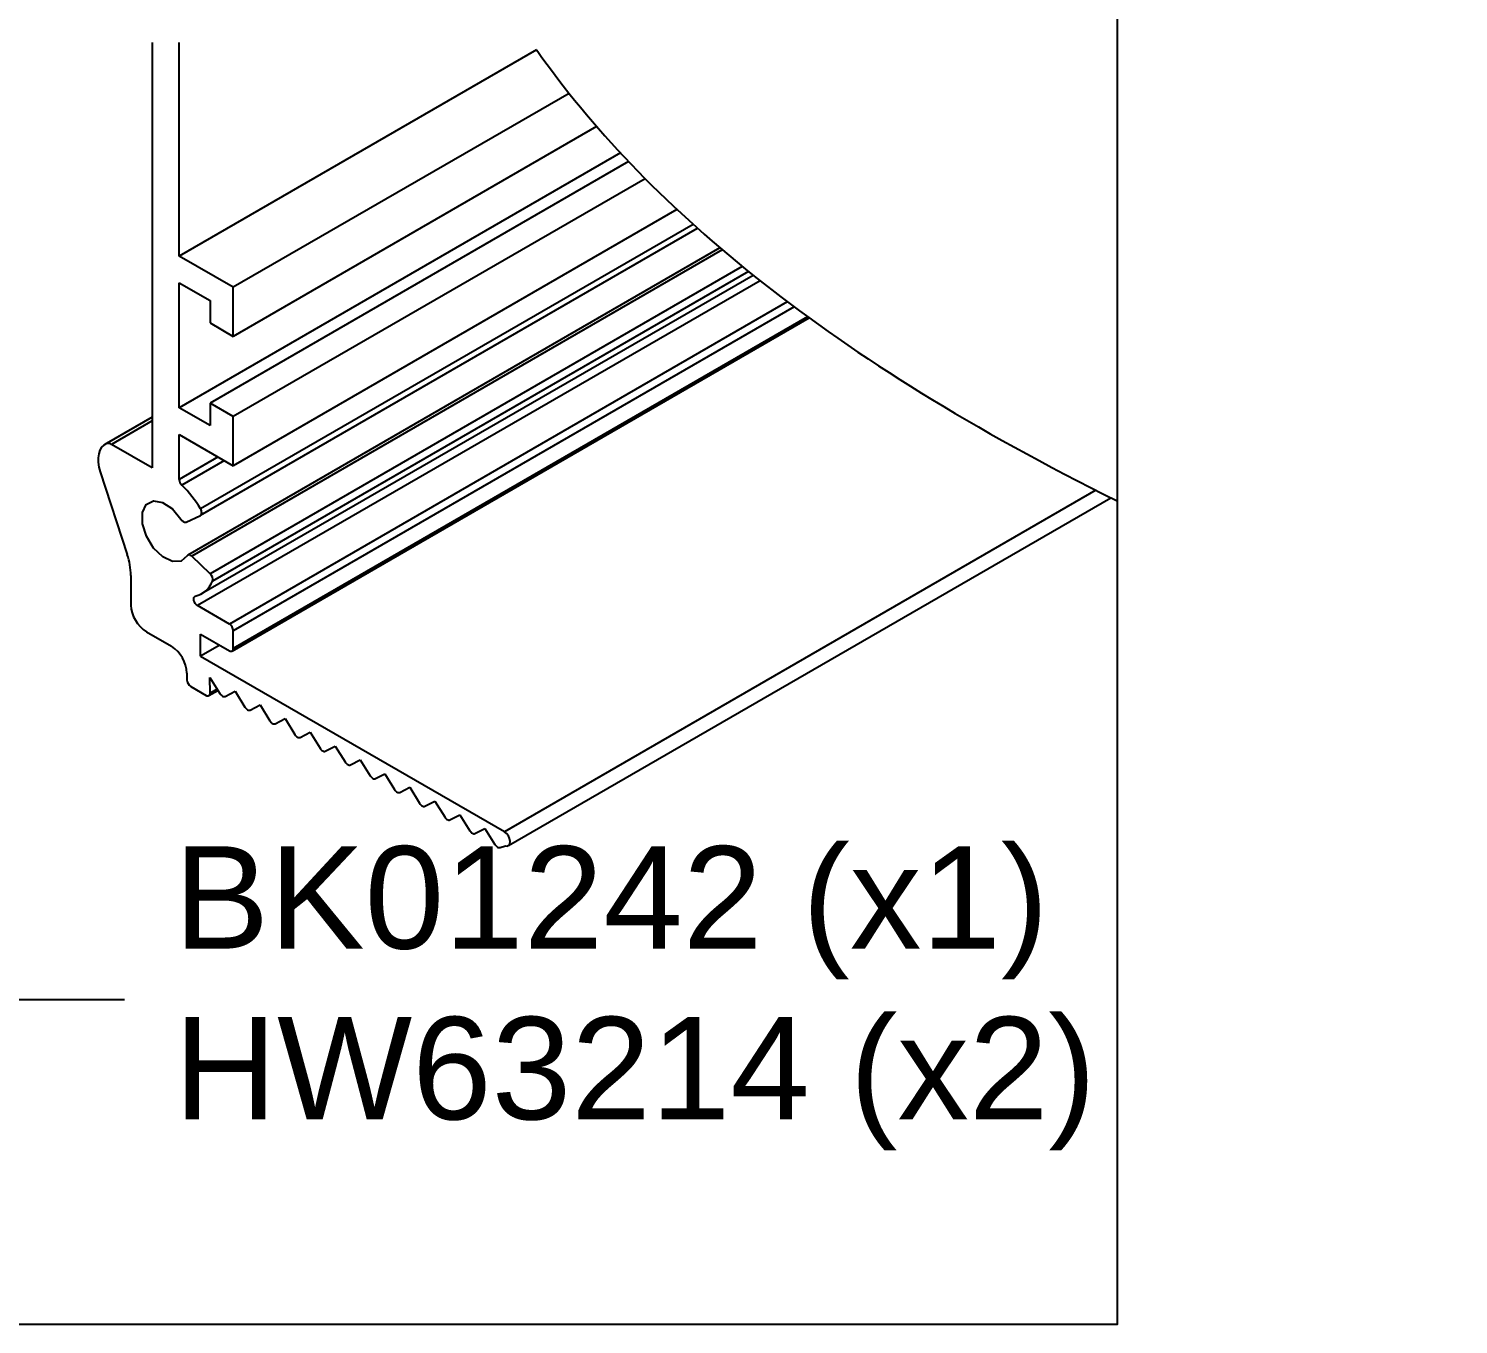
# Model space of a CAD drawing. Extents: x -0.92 to 7.46, y -5.99 to 0.
# Drawn here: x 4.847 to 7.465, y -5.992 to -3.62 of the extents above; entities that cross this region are included whole.
import ezdxf
from ezdxf import colors
from ezdxf.entities.mleader import LeaderData, LeaderLine
from ezdxf.math import Vec2, Vec3

# ---------------------------------------------------------------- set-up
doc = ezdxf.new("R2010")
doc.units = 0
doc.header["$LTSCALE"] = 0.5
doc.header["$MEASUREMENT"] = 0
for name, color, linetype in [('Dimension', 10, 'CONTINUOUS'), ('FAB DWG', 221, 'CONTINUOUS'), ('Housing', 150, 'CONTINUOUS')]:
    doc.layers.add(name, color=color, linetype=linetype)
doc.layers.add('Text-Unprinted', color=131, linetype='CONTINUOUS', plot=False)
doc.styles.add('LSAD_Standard', font='arial.ttf')

msp = doc.modelspace()

# ---------------------------------------------------------------- linework, layer by layer
at = {"layer": 'Dimension', "transparency": 16777216}
msp.add_open_spline([(5.7769, -3.6587), (5.7801, -3.6634), (5.7834, -3.6681), (5.7868, -3.6727)], degree=3, dxfattribs=at)
at = {"layer": 'Housing', "linetype": 'Continuous', "lineweight": 25, "transparency": 16777216}
for p, q in [((5.0733, -3.6453), (5.0733, -4.4242)), ((5.1228, -4.0365), (5.1228, -3.6453)), ((5.7769, -3.6587), (5.1228, -4.0365)), ((5.8366, -3.7386), (5.2218, -4.0936)), ((5.887, -3.7992), (5.2218, -4.1834)), ((5.9304, -3.8476), (5.1228, -4.314)), ((5.9454, -3.8635), (5.1794, -4.3059)), ((5.9759, -3.8948), (5.2218, -4.3304)), ((6.0339, -3.9511), (5.2218, -4.4202)), ((6.0636, -3.9784), (5.1618, -4.4992)), ((5.162, -4.511), (6.0717, -3.9856)), ((6.1125, -4.0212), (5.1385, -4.5838)), ((6.117, -4.0249), (5.1457, -4.5859)), ((5.2218, -4.0936), (5.1228, -4.0365)), ((6.1537, -4.0555), (5.1795, -4.6181)), ((6.1861, -4.0815), (5.1564, -4.6763)), ((5.1638, -4.6544), (6.1733, -4.0714)), ((6.1651, -4.0648), (5.1838, -4.6315)), ((5.1228, -4.0854), (5.1794, -4.1181)), ((5.1228, -4.314), (5.1228, -4.0854)), ((5.2218, -4.1834), (5.2218, -4.0936)), ((5.1794, -4.1181), (5.1794, -4.1589)), ((6.2361, -4.1201), (5.2147, -4.71)), ((6.2484, -4.1293), (5.2218, -4.7222)), ((5.1794, -4.1589), (5.2218, -4.1834)), ((5.2197, -4.7595), (6.2759, -4.1495)), ((6.2733, -4.1476), (5.2218, -4.7549)), ((5.1794, -4.3467), (5.1228, -4.314)), ((5.1794, -4.3059), (5.1794, -4.3467)), ((5.2218, -4.3304), (5.1794, -4.3059)), ((5.0733, -4.3312), (4.9867, -4.3812)), ((5.0733, -4.3316), (4.9899, -4.3797)), ((5.0733, -4.3382), (4.9989, -4.3812)), ((5.2218, -4.4202), (5.2218, -4.3304)), ((5.1228, -4.363), (5.2218, -4.4202)), ((5.1228, -4.4453), (5.1228, -4.363)), ((5.0733, -4.4242), (4.9989, -4.3812)), ((5.1941, -4.4042), (5.1228, -4.4453)), ((5.2056, -4.4108), (5.1276, -4.4559)), ((4.9783, -4.4317), (5.0278, -4.5828)), ((5.1353, -4.5234), (5.1617, -4.5112)), ((5.1795, -4.6181), (5.1457, -4.5859)), ((5.0344, -4.6211), (5.0344, -4.6752)), ((5.2147, -4.71), (5.1564, -4.6763)), ((5.0627, -4.7242), (5.1087, -4.7508)), ((5.1617, -4.7283), (5.2147, -4.759)), ((5.1617, -4.7691), (5.1617, -4.7283)), ((5.2218, -4.7549), (5.2218, -4.7222)), ((5.197, -4.7487), (5.1617, -4.7691))]:
    msp.add_line(p, q, dxfattribs=at)
at = {"layer": 'Housing', "transparency": 16777216}
for p, q in [((6.8012, -4.4652), (5.7182, -5.0904)), ((5.7257, -5.1157), (6.8286, -4.479)), ((5.7182, -5.0904), (5.1617, -4.7692)), ((5.1369, -4.7998), (5.1369, -4.8121)), ((5.1791, -4.8078), (5.1971, -4.8369)), ((5.1793, -4.8364), (5.1791, -4.8078)), ((5.144, -4.8243), (5.1722, -4.8406)), ((5.1772, -4.8411), (5.1937, -4.8316)), ((5.1922, -4.829), (5.1793, -4.8364)), ((5.2067, -4.8424), (5.225, -4.8329)), ((5.225, -4.8329), (5.243, -4.862)), ((5.2526, -4.8675), (5.2709, -4.858)), ((5.2709, -4.858), (5.2888, -4.8871)), ((5.2984, -4.8926), (5.3168, -4.8831)), ((5.3168, -4.8831), (5.3347, -4.9122)), ((5.3443, -4.9177), (5.3627, -4.9082)), ((5.3627, -4.9082), (5.3806, -4.9374)), ((5.3902, -4.9428), (5.4086, -4.9333)), ((5.4086, -4.9333), (5.4265, -4.9625)), ((5.4361, -4.9679), (5.4544, -4.9584)), ((5.4544, -4.9584), (5.4725, -4.9876)), ((5.482, -4.993), (5.4994, -4.9844)), ((5.4994, -4.9844), (5.517, -5.0129)), ((5.5266, -5.0184), (5.5449, -5.0089)), ((5.5449, -5.0089), (5.5629, -5.038)), ((5.5725, -5.0435), (5.5908, -5.034)), ((5.5908, -5.034), (5.6088, -5.0632)), ((5.6184, -5.0686), (5.6367, -5.0591)), ((5.6367, -5.0591), (5.6547, -5.0883)), ((5.6643, -5.0937), (5.6826, -5.0842)), ((5.6826, -5.0842), (5.7006, -5.1134)), ((5.7102, -5.1188), (5.7199, -5.1158))]:
    msp.add_line(p, q, dxfattribs=at)
at = {"layer": 'Housing', "linetype": 'Continuous', "lineweight": 25, "transparency": 16777216, "flags": 128}
for points in [[(4.9899, -4.3797), (4.9849, -4.3824), (4.9807, -4.3865), (4.9775, -4.3919), (4.9754, -4.3984), (4.9744, -4.4058), (4.9745, -4.414), (4.9759, -4.4227), (4.9783, -4.4317)], [(5.1371, -4.5852), (5.1262, -4.5951), (5.1105, -4.5958), (5.0927, -4.5873), (5.0759, -4.5709), (5.0627, -4.5494), (5.0555, -4.5264), (5.0555, -4.5058), (5.0626, -4.491), (5.0756, -4.4846), (5.0925, -4.4875), (5.1103, -4.4994), (5.126, -4.5182)], [(5.1617, -4.5112), (5.1627, -4.5105), (5.1634, -4.5094), (5.1639, -4.5081), (5.164, -4.5065), (5.1639, -4.5048), (5.1635, -4.5029), (5.1628, -4.501), (5.1618, -4.4992)], [(5.1457, -4.5859), (5.1444, -4.5849), (5.1432, -4.5841), (5.1419, -4.5835), (5.1407, -4.5833), (5.1396, -4.5833), (5.1386, -4.5837), (5.1378, -4.5843), (5.1371, -4.5852)], [(5.1564, -4.6763), (5.1542, -4.6746), (5.1522, -4.6723), (5.1506, -4.6696), (5.1496, -4.6667), (5.1493, -4.664), (5.1496, -4.6617), (5.1507, -4.66), (5.1522, -4.6591)]]:
    msp.add_lwpolyline(points, dxfattribs=at)
at = {"layer": 'Housing', "transparency": 16777216, "flags": 128}
for points in [[(5.1971, -4.8369), (5.1981, -4.8385), (5.1993, -4.8398), (5.2006, -4.8409), (5.2019, -4.8418), (5.2032, -4.8424), (5.2045, -4.8427), (5.2056, -4.8427), (5.2067, -4.8424)], [(5.243, -4.862), (5.244, -4.8636), (5.2452, -4.8649), (5.2465, -4.8661), (5.2478, -4.8669), (5.2491, -4.8675), (5.2503, -4.8678), (5.2515, -4.8678), (5.2526, -4.8675)], [(5.2888, -4.8871), (5.2899, -4.8887), (5.2911, -4.89), (5.2924, -4.8912), (5.2937, -4.892), (5.295, -4.8926), (5.2962, -4.8929), (5.2974, -4.8929), (5.2984, -4.8926)], [(5.3347, -4.9122), (5.3358, -4.9138), (5.337, -4.9151), (5.3382, -4.9163), (5.3396, -4.9171), (5.3409, -4.9177), (5.3421, -4.918), (5.3433, -4.918), (5.3443, -4.9177)], [(5.3806, -4.9374), (5.3817, -4.9389), (5.3829, -4.9402), (5.3841, -4.9414), (5.3855, -4.9422), (5.3868, -4.9428), (5.388, -4.9431), (5.3892, -4.9431), (5.3902, -4.9428)], [(5.4265, -4.9625), (5.4276, -4.964), (5.4288, -4.9653), (5.43, -4.9665), (5.4313, -4.9673), (5.4327, -4.9679), (5.4339, -4.9682), (5.4351, -4.9682), (5.4361, -4.9679)], [(5.4725, -4.9876), (5.4735, -4.9891), (5.4747, -4.9905), (5.4759, -4.9916), (5.4772, -4.9925), (5.4786, -4.9931), (5.4798, -4.9934), (5.481, -4.9934), (5.482, -4.993)], [(5.517, -5.0129), (5.5181, -5.0145), (5.5193, -5.0158), (5.5205, -5.017), (5.5218, -5.0178), (5.5232, -5.0184), (5.5244, -5.0187), (5.5256, -5.0187), (5.5266, -5.0184)], [(5.5629, -5.038), (5.564, -5.0396), (5.5652, -5.0409), (5.5664, -5.0421), (5.5677, -5.0429), (5.569, -5.0435), (5.5703, -5.0438), (5.5715, -5.0438), (5.5725, -5.0435)], [(5.6088, -5.0632), (5.6099, -5.0647), (5.611, -5.066), (5.6123, -5.0672), (5.6136, -5.068), (5.6149, -5.0686), (5.6162, -5.0689), (5.6174, -5.0689), (5.6184, -5.0686)], [(5.6547, -5.0883), (5.6558, -5.0898), (5.6569, -5.0911), (5.6582, -5.0923), (5.6595, -5.0931), (5.6608, -5.0937), (5.6621, -5.094), (5.6633, -5.094), (5.6643, -5.0937)], [(5.7199, -5.1158), (5.7236, -5.1164), (5.7265, -5.1151), (5.7283, -5.1121), (5.7288, -5.1078), (5.7277, -5.1028), (5.7254, -5.0978), (5.722, -5.0935), (5.7182, -5.0904)], [(5.7006, -5.1134), (5.7016, -5.1149), (5.7028, -5.1162), (5.7041, -5.1174), (5.7054, -5.1182), (5.7067, -5.1188), (5.708, -5.1191), (5.7092, -5.1191), (5.7102, -5.1188)]]:
    msp.add_lwpolyline(points, dxfattribs=at)
at = {"layer": 'Housing', "linetype": 'Continuous', "lineweight": 25, "transparency": 16777216}
for centre, radius, start, end in [((4.9928, -4.3902), 0.0108, 55.7704, 105.3219), ((5.1384, -4.4445), 0.0157, 182.9159, 226.3171), ((4.9792, -4.608), 0.2126, 30.781, 45.7051), ((5.134, -4.5148), 0.0087, 203.3093, 278.4548), ((4.9098, -4.623), 0.1246, 0.8311, 18.783), ((5.1402, -4.6134), 0.0473, 284.7775, 337.3779), ((5.1708, -4.6284), 0.0135, 346.2963, 49.5194), ((5.0958, -4.6724), 0.0615, 182.6115, 237.3885), ((5.2064, -4.7229), 0.0154, 2.6115, 57.3885), ((5.2175, -4.7556), 0.00437, 230.7624, 9.2023)]:
    msp.add_arc(centre, radius, start, end, dxfattribs=at)
at = {"layer": 'Housing', "transparency": 16777216}
for centre, radius, start, end in [((5.0755, -4.8026), 0.0615, 2.6055, 57.3945), ((5.1523, -4.8114), 0.0154, 182.6055, 237.3945), ((5.175, -4.8372), 0.00438, 230.9194, 9.9591)]:
    msp.add_arc(centre, radius, start, end, dxfattribs=at)
at = {"layer": 'Housing', "color": 1, "transparency": 16777216}
msp.add_open_spline([(5.7868, -3.6727), (5.9876, -3.9522), (6.3145, -4.2242), (6.8397, -4.4845)], degree=3, dxfattribs=at)
at = {"layer": 'Text-Unprinted', "ltscale": 0.5, "transparency": 16777216}
msp.add_lwpolyline([(0, 0), (6.8397, 0), (6.8397, -5.992), (0, -5.992)], close=True, dxfattribs=at)

# ---------------------------------------------------------------- leaders
at = {"layer": 'FAB DWG', "ltscale": 0.5, "transparency": 16777216}
ml = msp.add_multileader_mtext('Standard', dxfattribs=at)
ml.set_content('\\A1;BK01242 (x1)\\PHW63214 (x2)', color=256, style='LSAD_Standard')
ml.set_leader_properties()
ml.build(insert=Vec2(0, 0))
ml.multileader.update_dxf_attribs({"text_left_attachment_type": 2, "dogleg_length": 0.36, "arrow_head_size": 0.1875})
ctx = ml.context
ctx.base_point, ctx.char_height, ctx.arrow_head_size, ctx.landing_gap_size, ctx.plane_origin = Vec3(5.0229, -5.3975), 0.1875, 0.1875, 0.09, Vec3(2.847, 10.3108)
ctx.left_attachment = 2
notes = []
notes.append((ctx, [(0, (1, 1, 0), (4.6556, -5.3975), (1, 0), 0.3672, [(0, [(4.0939, -5.7754)], 0, [])])]))
ctx.mtext.insert, ctx.mtext.width, ctx.mtext.defined_height, ctx.mtext.flow_direction = Vec3(5.1129, -5.1167), 2.351815, 0.6491, 5
for ctx, leaders in notes:
    for number, flags, end, landing, length, lines in leaders:
        leader = LeaderData()
        leader.index, (leader.has_last_leader_line, leader.has_dogleg_vector, leader.attachment_direction) = number, flags
        leader.last_leader_point, leader.dogleg_vector, leader.dogleg_length = Vec3(end), Vec3(landing), length
        for number, points, colour, breaks in lines:
            line = LeaderLine()
            line.index, line.vertices, line.color, line.breaks = number, Vec3.list(points), colors.encode_raw_color(colour), breaks
            leader.lines.append(line)
        ctx.leaders.append(leader)

doc.saveas('drawing.dxf')
